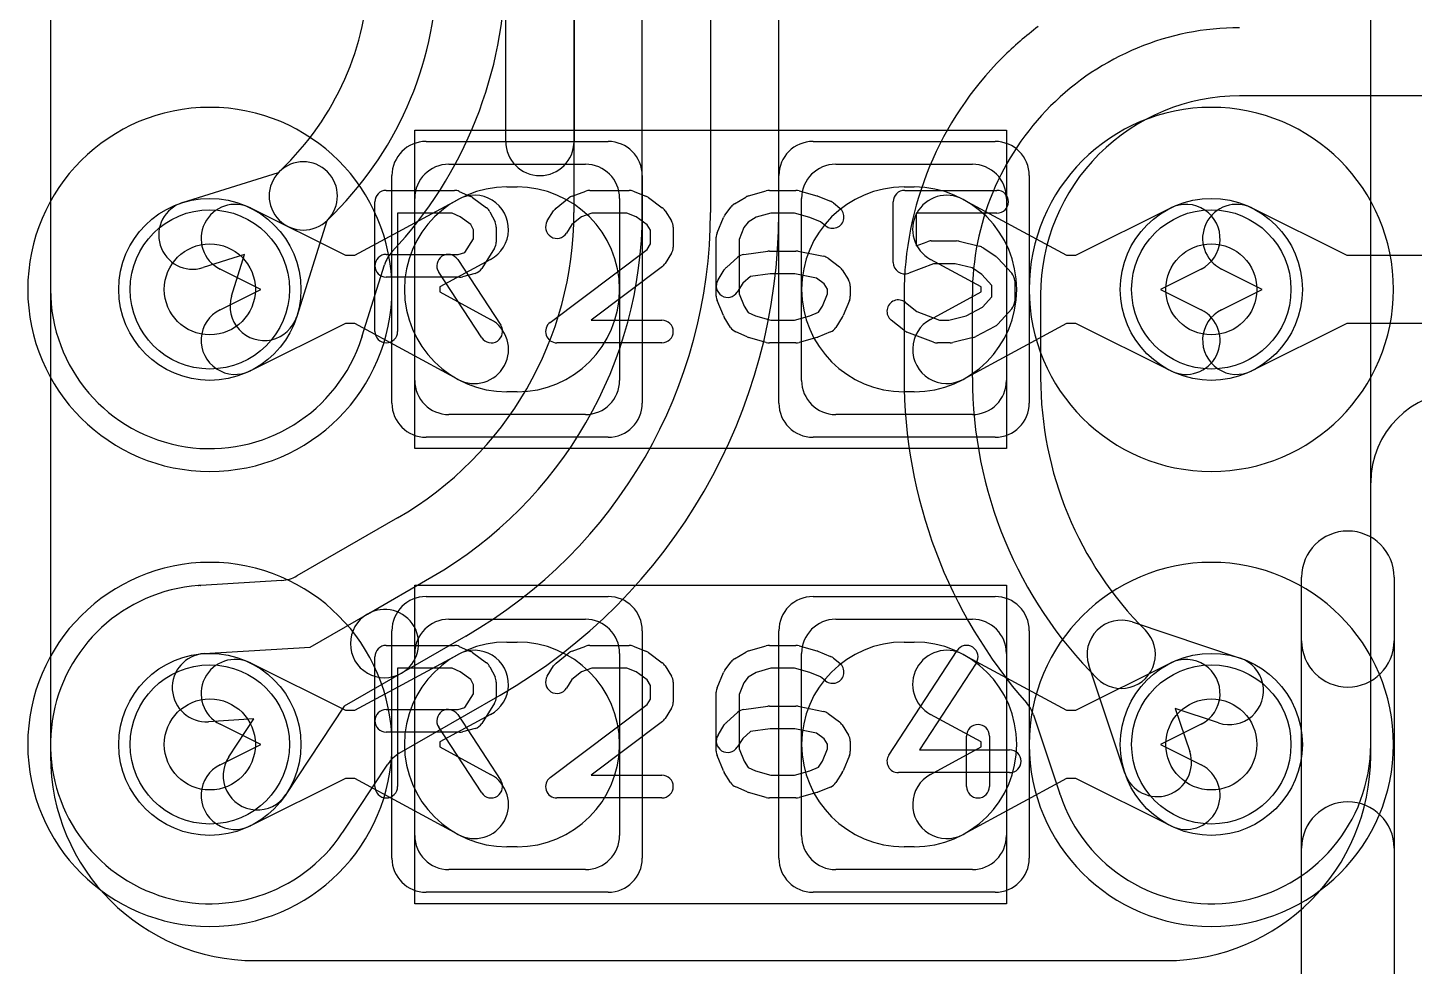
# Model space of a CAD drawing. Extents: x 0 to 20.5, y -0.5 to 20.
# Drawn here: x 6.9 to 9.946, y 3.112 to 5.175 of the extents above; entities that cross this region are included whole.
import ezdxf

# ---------------------------------------------------------------- set-up
doc = ezdxf.new("R2010")
doc.units = 0
for name, color, linetype in [('Hole', 1, 'CONTINUOUS'), ('L1', 3, 'CONTINUOUS'), ('L2', 3, 'CONTINUOUS'), ('L3', 3, 'CONTINUOUS'), ('L4', 3, 'CONTINUOUS'), ('MetalMask-A', 176, 'CONTINUOUS'), ('PartsArea-A', 111, 'CONTINUOUS'), ('PartsSilk-A', 221, 'CONTINUOUS'), ('Resist-A', 2, 'CONTINUOUS'), ('Resist-B', 2, 'CONTINUOUS'), ('Silk-A', 140, 'CONTINUOUS')]:
    doc.layers.add(name, color=color, linetype=linetype)

msp = doc.modelspace()

# ---------------------------------------------------------------- linework, layer by layer
at = {"layer": 'Hole'}
for centre in [(7.3, 4.6), (9.5, 4.6), (7.3, 3.6), (9.5, 3.6)]:
    msp.add_circle(centre, 0.1, dxfattribs=at)
at = {"layer": 'L1'}
for p, q in [((6.94996, 5.62504), (6.94996, 3.57496)), ((9.85004, 3.57496), (9.85004, 5.62504)), ((7.825, 4.875), (8.125, 4.875)), ((8.675, 4.875), (8.975, 4.875)), ((7.9525, 4.825), (7.975, 4.825)), ((8.825, 4.825), (8.8475, 4.825)), ((7.6185, 4.675), (7.84536, 4.79785)), ((7.75, 4.4), (7.75, 4.8)), ((8.2, 4.8), (8.2, 4.4)), ((8.6, 4.4), (8.6, 4.8)), ((8.95464, 4.79785), (9.1815, 4.675)), ((9.05, 4.8), (9.05, 4.4)), ((7.38929, 4.77896), (7.59766, 4.675)), ((9.20234, 4.675), (9.41071, 4.77896)), ((7.59766, 4.675), (7.6185, 4.675)), ((7.91678, 4.66595), (7.80525, 4.60555)), ((8.99475, 4.60555), (8.88322, 4.66595)), ((9.1815, 4.675), (9.20234, 4.675)), ((7.412, 4.6), (7.32233, 4.64474)), ((9.47767, 4.64474), (9.388, 4.6)), ((7.32233, 4.55526), (7.412, 4.6)), ((7.80525, 4.60555), (7.80525, 4.59445)), ((8.99475, 4.59445), (8.99475, 4.60555)), ((9.388, 4.6), (9.47767, 4.55526)), ((7.80525, 4.59445), (7.91678, 4.53405)), ((8.88322, 4.53405), (8.99475, 4.59445)), ((7.59766, 4.525), (7.38929, 4.42104)), ((7.6185, 4.525), (7.59766, 4.525)), ((7.84536, 4.40215), (7.6185, 4.525)), ((9.1815, 4.525), (8.95464, 4.40215)), ((9.20234, 4.525), (9.1815, 4.525)), ((9.41071, 4.42104), (9.20234, 4.525)), ((7.975, 4.375), (7.9525, 4.375)), ((8.8475, 4.375), (8.825, 4.375)), ((8.125, 4.325), (7.825, 4.325)), ((8.975, 4.325), (8.675, 4.325)), ((7.825, 3.875), (8.125, 3.875)), ((8.675, 3.875), (8.975, 3.875)), ((7.9525, 3.825), (7.975, 3.825)), ((8.825, 3.825), (8.8475, 3.825)), ((7.38929, 3.77896), (7.59766, 3.675)), ((7.6185, 3.675), (7.84536, 3.79785)), ((7.75, 3.4), (7.75, 3.8)), ((8.2, 3.8), (8.2, 3.4)), ((8.6, 3.4), (8.6, 3.8)), ((8.95464, 3.79785), (9.1815, 3.675)), ((9.05, 3.8), (9.05, 3.4)), ((9.20234, 3.675), (9.41071, 3.77896)), ((7.59766, 3.675), (7.6185, 3.675)), ((7.91678, 3.66595), (7.80525, 3.60555)), ((8.99475, 3.60555), (8.88322, 3.66595)), ((9.1815, 3.675), (9.20234, 3.675)), ((7.412, 3.6), (7.32233, 3.64474)), ((9.47767, 3.64474), (9.388, 3.6)), ((7.32233, 3.55526), (7.412, 3.6)), ((7.80525, 3.60555), (7.80525, 3.59445)), ((7.80525, 3.59445), (7.91678, 3.53405)), ((8.88322, 3.53405), (8.99475, 3.59445)), ((8.99475, 3.59445), (8.99475, 3.60555)), ((9.388, 3.6), (9.47767, 3.55526)), ((7.59766, 3.525), (7.38929, 3.42104)), ((7.6185, 3.525), (7.59766, 3.525)), ((7.84536, 3.40215), (7.6185, 3.525)), ((9.1815, 3.525), (8.95464, 3.40215)), ((9.20234, 3.525), (9.1815, 3.525)), ((9.41071, 3.42104), (9.20234, 3.525)), ((7.975, 3.375), (7.9525, 3.375)), ((8.8475, 3.375), (8.825, 3.375)), ((8.125, 3.325), (7.825, 3.325)), ((8.975, 3.325), (8.675, 3.325)), ((7.39996, 3.12496), (9.40004, 3.12496))]:
    msp.add_line(p, q, dxfattribs=at)
for centre in [(7.3, 4.6), (9.5, 4.6), (7.3, 3.6), (9.5, 3.6)]:
    msp.add_circle(centre, 0.2, dxfattribs=at)
for centre, radius, start, end in [((7.825, 4.8), 0.075, 90, 180), ((8.125, 4.8), 0.075, 0, 90), ((8.675, 4.8), 0.075, 90, 180), ((8.975, 4.8), 0.075, 0, 90), ((7.9525, 4.6), 0.225, 90, -90), ((7.975, 4.6), 0.225, -90, 90), ((8.825, 4.6), 0.225, 90, -90), ((8.8475, 4.6), 0.225, -90, 90), ((7.35581, 4.71185), 0.075, 63.4862, -116.51596), ((7.88107, 4.7319), 0.075, -61.56575, 118.43679), ((8.91893, 4.7319), 0.075, 61.56575, -118.43679), ((9.44419, 4.71185), 0.075, -63.4862, 116.51596), ((7.35581, 4.48815), 0.075, 116.5138, -63.48404), ((9.44419, 4.48815), 0.075, -116.5138, 63.48404), ((7.88107, 4.4681), 0.075, -118.43425, 61.56321), ((8.91893, 4.4681), 0.075, 118.43425, -61.56321), ((7.825, 4.4), 0.075, 180, -90), ((8.125, 4.4), 0.075, -90, 0), ((8.675, 4.4), 0.075, 180, -90), ((8.975, 4.4), 0.075, -90, 0), ((7.825, 3.8), 0.075, 90, 180), ((8.125, 3.8), 0.075, 0, 90), ((8.675, 3.8), 0.075, 90, 180), ((8.975, 3.8), 0.075, 0, 90), ((7.9525, 3.6), 0.225, 90, -90), ((7.975, 3.6), 0.225, -90, 90), ((8.825, 3.6), 0.225, 90, -90), ((8.8475, 3.6), 0.225, -90, 90), ((7.35581, 3.71185), 0.075, 63.4862, -116.51596), ((7.88107, 3.7319), 0.075, -61.56575, 118.43679), ((8.91893, 3.7319), 0.075, 61.56575, -118.43679), ((9.44419, 3.71185), 0.075, -63.4862, 116.51596), ((7.39996, 3.57496), 0.45, 180, -90), ((9.40004, 3.57496), 0.45, -90, 0), ((7.35581, 3.48815), 0.075, 116.5138, -63.48404), ((7.88107, 3.4681), 0.075, -118.43425, 61.56321), ((8.91893, 3.4681), 0.075, 118.43425, -61.56321), ((9.44419, 3.48815), 0.075, -116.5138, 63.48404), ((7.825, 3.4), 0.075, 180, -90), ((8.125, 3.4), 0.075, -90, 0), ((8.675, 3.4), 0.075, 180, -90), ((8.975, 3.4), 0.075, -90, 0)]:
    msp.add_arc(centre, radius, start, end, dxfattribs=at)
at = {"layer": 'L2'}
for centre, start, end in [((7.3, 4.6), 90, -90), ((7.3, 4.6), -90, 90), ((9.5, 4.6), 90, -90), ((9.5, 4.6), -90, 90), ((7.3, 3.6), 90, -90), ((7.3, 3.6), -90, 90), ((9.5, 3.6), 90, -90), ((9.5, 3.6), -90, 90)]:
    msp.add_arc(centre, 0.40004, start, end, dxfattribs=at)
at = {"layer": 'L3'}
for centre, start, end in [((7.3, 4.6), 90, -90), ((7.3, 4.6), -90, 90), ((9.5, 4.6), 90, -90), ((9.5, 4.6), -90, 90), ((7.3, 3.6), 90, -90), ((7.3, 3.6), -90, 90), ((9.5, 3.6), 90, -90), ((9.5, 3.6), -90, 90)]:
    msp.add_arc(centre, 0.40004, start, end, dxfattribs=at)
at = {"layer": 'L4'}
for p, q in [((8.25, 4.76913), (8.25, 6.26913)), ((8.4, 6.26913), (8.4, 4.76913)), ((8.55004, 4.76913), (8.55004, 6.26913)), ((7.95, 4.925), (7.95, 6.075)), ((8.1, 6.075), (8.1, 4.925)), ((6.94998, 5.5308), (6.94998, 4.6)), ((8.09996, 5.30862), (8.09996, 4.76913)), ((9.14695, 5.00302), (9.14698, 5.00304)), ((16.08579, 5.025), (9.56212, 5.025)), ((9.25305, 4.89697), (9.25302, 4.89696)), ((7.24025, 4.79086), (7.45069, 4.85675)), ((7.45069, 4.85675), (7.4523, 4.85836)), ((7.4523, 4.85836), (7.46694, 4.873)), ((7.55836, 4.7523), (7.55675, 4.75069)), ((7.57301, 4.76693), (7.55836, 4.7523)), ((9.58929, 4.77896), (9.79766, 4.675)), ((7.55675, 4.75069), (7.49086, 4.54025)), ((7.37628, 4.67628), (7.28507, 4.64772)), ((7.34772, 4.58507), (7.37628, 4.67628)), ((9.79766, 4.675), (18.2, 4.675)), ((7.63487, 4.49806), (7.68377, 4.65421)), ((9.612, 4.6), (9.52233, 4.64474)), ((9.52233, 4.55526), (9.612, 4.6)), ((8.82496, 4.58788), (8.82496, 4.4064)), ((8.975, 4.4064), (8.975, 4.58788)), ((9.125, 4.58788), (9.125, 4.4064)), ((9.79766, 4.525), (9.58929, 4.42104)), ((18.2, 4.525), (9.79766, 4.525)), ((9.85003, 3.6), (9.85003, 4.17496)), ((7.71247, 4.098), (7.49116, 3.97023)), ((7.45824, 3.96033), (7.28058, 3.9495)), ((7.64624, 3.8865), (7.7875, 3.96807)), ((7.28005, 3.94947), (7.27955, 3.94944)), ((7.52028, 3.81378), (7.64624, 3.8865)), ((9.3258, 3.86911), (9.56341, 3.78968)), ((7.8625, 3.83816), (7.72124, 3.7566)), ((9.35505, 3.85103), (9.35505, 3.85101)), ((7.28785, 3.79963), (7.52028, 3.81378)), ((7.72124, 3.7566), (7.59529, 3.68388)), ((9.31032, 3.53659), (9.23089, 3.7742)), ((7.71623, 3.58046), (7.93752, 3.70822)), ((7.397, 3.656), (7.29697, 3.64991)), ((7.34171, 3.57242), (7.397, 3.656)), ((7.59529, 3.68388), (7.46681, 3.48966)), ((9.10924, 3.66485), (9.16716, 3.4916)), ((9.51585, 3.64742), (9.42081, 3.67919)), ((9.42081, 3.67919), (9.45258, 3.58415)), ((7.59195, 3.40688), (7.69118, 3.55689))]:
    msp.add_line(p, q, dxfattribs=at)
for centre in [(7.3, 4.6), (9.5, 4.6), (7.3, 3.6), (9.5, 3.6)]:
    msp.add_circle(centre, 0.2, dxfattribs=at)
for centre, radius, start, end in [((7.025, 5.31494), 0.625, -45, 0.00092), ((7.025, 5.31494), 0.775, -45, 0.00074), ((7.025, 5.31494), 0.92504, -43.08834, -0.36234), ((9.56215, 4.58787), 0.73718, 126.85964, 134.88843), ((9.56213, 4.58789), 0.58711, 90.00098, 135), ((9.56211, 4.58788), 0.73715, 135.00055, 180), ((8.989, 5.16326), 0.07497, -46.23221, -45.11348), ((9.56211, 4.58788), 0.58711, 135.00138, 180), ((9.56213, 4.58789), 0.43711, 90.00131, 135), ((8.025, 4.925), 0.075, 180, 0), ((7.50533, 4.80533), 0.075, -45, 135), ((9.56211, 4.58788), 0.43711, 135.00093, 180), ((7.50533, 4.80533), 0.075, 135, -45), ((7.26266, 4.71929), 0.075, 107.38638, -72.61379), ((9.55581, 4.71185), 0.075, 63.4862, -116.51596), ((7.325, 4.76914), 0.77496, -60.00082, -0.00074), ((7.325, 4.76914), 0.925, -60.00013, -0.00062), ((7.325, 4.76914), 1.075, -60.00007, -0.00053), ((7.325, 4.76914), 1.22504, -60.0001, -0.00047), ((7.75531, 4.63181), 0.07497, 136.91347, 162.61406), ((7.30001, 4.60001), 0.35003, -179.99836, -17.59326), ((7.41929, 4.56266), 0.075, 162.61362, -17.38621), ((9.55581, 4.48815), 0.075, 116.5138, -63.48404), ((7.7053, 4.47209), 0.07497, 162.05326, 162.83883), ((7.41929, 4.56265), 0.22504, -17.44379, -17.38258), ((7.3, 4.6), 0.35004, -17.38361, -17.07505), ((7.70641, 4.47566), 0.07497, 162.61406, 163.28611), ((9.91044, 4.40641), 1.08548, -179.99947, -138.73726), ((9.91043, 4.40641), 0.93543, -179.99939, -135), ((9.91043, 4.40641), 0.78543, -179.99927, -135), ((10.05003, 4.17496), 0.2, 90, 180), ((7.45368, 4.03516), 0.07497, -86.51282, -60.00487), ((7.3, 3.59999), 0.35004, 94.10054, -33.77178), ((7.27019, 4.02395), 0.07497, -86.34453, -85.75429), ((7.29142, 3.72469), 0.22505, 93.31668, 93.99528), ((7.27374, 4.02419), 0.07497, -86.43654, -86.28303), ((7.29239, 3.72476), 0.22504, 93.49026, 93.51313), ((7.27413, 4.02421), 0.07497, -86.51282, -85.85394), ((7.27602, 4.02433), 0.07497, -86.91852, -86.51282), ((7.68374, 3.82155), 0.075, 120.00073, -59.99894), ((7.68374, 3.82155), 0.075, -59.99927, 119.99973), ((9.30202, 3.79798), 0.075, 71.51432, -161.51432), ((9.30202, 3.79798), 0.075, -135.0108, 45), ((7.29241, 3.72477), 0.075, 93.48579, -86.51711), ((9.53963, 3.71855), 0.075, -108.48568, 71.51587), ((9.03814, 3.64108), 0.07497, 18.4857, 41.26286), ((9.49999, 3.6), 0.35004, -161.73949, 0), ((7.40426, 3.53104), 0.075, 146.51334, -33.48456), ((7.75371, 3.51553), 0.07497, 119.99513, 146.51766), ((9.38145, 3.56037), 0.075, -161.51432, 18.48413), ((9.09606, 3.46783), 0.07497, 17.45614, 18.4857), ((7.65329, 3.36373), 0.07497, 146.10433, 146.22515), ((7.40426, 3.53104), 0.22504, -33.89485, -33.48529)]:
    msp.add_arc(centre, radius, start, end, dxfattribs=at)
at = {"layer": 'MetalMask-A'}
for p, q in [((7.825, 4.875), (8.125, 4.875)), ((8.675, 4.875), (8.975, 4.875)), ((7.75, 4.4), (7.75, 4.8)), ((8.2, 4.8), (8.2, 4.4)), ((8.6, 4.4), (8.6, 4.8)), ((9.05, 4.8), (9.05, 4.4)), ((8.125, 4.325), (7.825, 4.325)), ((8.975, 4.325), (8.675, 4.325)), ((7.825, 3.875), (8.125, 3.875)), ((8.675, 3.875), (8.975, 3.875)), ((7.75, 3.4), (7.75, 3.8)), ((8.2, 3.8), (8.2, 3.4)), ((8.6, 3.4), (8.6, 3.8)), ((9.05, 3.8), (9.05, 3.4)), ((8.125, 3.325), (7.825, 3.325)), ((8.975, 3.325), (8.675, 3.325))]:
    msp.add_line(p, q, dxfattribs=at)
for centre, start, end in [((7.825, 4.8), 90, 180), ((8.125, 4.8), 0, 90), ((8.675, 4.8), 90, 180), ((8.975, 4.8), 0, 90), ((7.825, 4.4), 180, -90), ((8.125, 4.4), -90, 0), ((8.675, 4.4), 180, -90), ((8.975, 4.4), -90, 0), ((7.825, 3.8), 90, 180), ((8.125, 3.8), 0, 90), ((8.675, 3.8), 90, 180), ((8.975, 3.8), 0, 90), ((7.825, 3.4), 180, -90), ((8.125, 3.4), -90, 0), ((8.675, 3.4), 180, -90), ((8.975, 3.4), -90, 0)]:
    msp.add_arc(centre, 0.075, start, end, dxfattribs=at)
at = {"layer": 'PartsArea-A'}
for p, q in [((7.75, 4.25), (7.75, 4.95)), ((7.75, 4.95), (9.05, 4.95)), ((9.05, 4.95), (9.05, 4.25)), ((9.05, 4.25), (7.75, 4.25)), ((7.75, 3.25), (7.75, 3.95)), ((7.75, 3.95), (9.05, 3.95)), ((9.05, 3.95), (9.05, 3.25)), ((9.05, 3.25), (7.75, 3.25))]:
    msp.add_line(p, q, dxfattribs=at)
at = {"layer": 'PartsSilk-A'}
for p, q in [((7.6875, 4.81759), (7.8375, 4.81759)), ((7.84765, 4.81544), (7.87265, 4.80433)), ((8.09563, 4.80497), (8.12618, 4.81608)), ((8.13472, 4.81759), (8.22083, 4.81759)), ((8.23011, 4.8158), (8.25789, 4.80469)), ((8.48341, 4.80552), (8.5223, 4.81663)), ((8.52917, 4.81759), (8.5875, 4.81759)), ((8.59437, 4.81663), (8.63326, 4.80552)), ((8.82639, 4.81759), (9.02917, 4.81759)), ((7.6625, 4.50741), (7.6625, 4.79259)), ((7.8772, 4.8017), (7.90776, 4.77948)), ((8.06077, 4.77878), (8.08855, 4.801)), ((8.26331, 4.8017), (8.29387, 4.77948)), ((8.45254, 4.78818), (8.47754, 4.80299)), ((8.63567, 4.80469), (8.66345, 4.79358)), ((8.66979, 4.78989), (8.68368, 4.77878)), ((8.80139, 4.65926), (8.80139, 4.79259)), ((7.8322, 4.76759), (7.7125, 4.76759)), ((7.7125, 4.76759), (7.7125, 4.50741)), ((7.84993, 4.75971), (7.8322, 4.76759)), ((7.87343, 4.74263), (7.84993, 4.75971)), ((7.91542, 4.77044), (7.92653, 4.74822)), ((8.0413, 4.75029), (8.05519, 4.77251)), ((8.11658, 4.75939), (8.09533, 4.7424)), ((8.13912, 4.76759), (8.11658, 4.75939)), ((8.21602, 4.76759), (8.13912, 4.76759)), ((8.23643, 4.75943), (8.21602, 4.76759)), ((8.26054, 4.74189), (8.23643, 4.75943)), ((8.30037, 4.77251), (8.31426, 4.75029)), ((8.41442, 4.72442), (8.42831, 4.75776)), ((8.43139, 4.76315), (8.44528, 4.78167)), ((8.50025, 4.75833), (8.4823, 4.74769)), ((8.53267, 4.76759), (8.50025, 4.75833)), ((8.584, 4.76759), (8.53267, 4.76759)), ((8.61829, 4.75779), (8.584, 4.76759)), ((8.64145, 4.74853), (8.61829, 4.75779)), ((9.02917, 4.76759), (8.85139, 4.76759)), ((8.85139, 4.76759), (8.85139, 4.69554)), ((7.87917, 4.73114), (7.87343, 4.74263)), ((7.87917, 4.71087), (7.87917, 4.73114)), ((7.92917, 4.73704), (7.92917, 4.7037)), ((8.09533, 4.7424), (8.0837, 4.72379)), ((8.26806, 4.72987), (8.26054, 4.74189)), ((8.26806, 4.69976), (8.26806, 4.72987)), ((8.31806, 4.73704), (8.31806, 4.69259)), ((8.47327, 4.73565), (8.4625, 4.70981)), ((8.4823, 4.74769), (8.47327, 4.73565)), ((8.65244, 4.73974), (8.64145, 4.74853)), ((7.86042, 4.68087), (7.87917, 4.71087)), ((8.26043, 4.68756), (8.26806, 4.69976)), ((8.4125, 4.58519), (8.4125, 4.71481)), ((8.4625, 4.70981), (8.4625, 4.59019)), ((8.85139, 4.69554), (8.87582, 4.70484)), ((8.88472, 4.70648), (8.94028, 4.70648)), ((8.94634, 4.70573), (8.99078, 4.69462)), ((8.99859, 4.69117), (9.02637, 4.67265)), ((7.6875, 4.67685), (7.84533, 4.67685)), ((7.84453, 4.66553), (7.93898, 4.52109)), ((7.84533, 4.67685), (7.86042, 4.68087)), ((7.92537, 4.69045), (7.89759, 4.64601)), ((8.04747, 4.52739), (8.26043, 4.68756)), ((8.31426, 4.67934), (8.30037, 4.65712)), ((8.43478, 4.64832), (8.45978, 4.67054)), ((8.47291, 4.67661), (8.52569, 4.68402)), ((8.52917, 4.68426), (8.5875, 4.68426)), ((8.5924, 4.68377), (8.64796, 4.67266)), ((8.65794, 4.66824), (8.68294, 4.64972)), ((9.03093, 4.66875), (9.06149, 4.63542)), ((7.89714, 4.49373), (7.80269, 4.63817)), ((7.88283, 4.6351), (7.85505, 4.62769)), ((8.2942, 4.65039), (8.13733, 4.53241)), ((8.4163, 4.62066), (8.43019, 4.64288)), ((8.53092, 4.63426), (8.48735, 4.62814)), ((8.58502, 4.63426), (8.53092, 4.63426)), ((8.63267, 4.62473), (8.58502, 4.63426)), ((8.68926, 4.64287), (8.70314, 4.62065)), ((8.88932, 4.65648), (8.83529, 4.6359)), ((8.9372, 4.65648), (8.88932, 4.65648)), ((8.97446, 4.64717), (8.9372, 4.65648)), ((8.99612, 4.63273), (8.97446, 4.64717)), ((9.01806, 4.60879), (8.99612, 4.63273)), ((7.84861, 4.62685), (7.6875, 4.62685)), ((8.47068, 4.61333), (8.4587, 4.59416)), ((8.48735, 4.62814), (8.47068, 4.61333)), ((8.64937, 4.61236), (8.63267, 4.62473)), ((8.65694, 4.60024), (8.64937, 4.61236)), ((8.65694, 4.59019), (8.65694, 4.60024)), ((8.70694, 4.60741), (8.70694, 4.58519)), ((9.01806, 4.5838), (9.01806, 4.60879)), ((9.06806, 4.61852), (9.06806, 4.57407)), ((8.42831, 4.54224), (8.41442, 4.57558)), ((8.4625, 4.59019), (8.47368, 4.56336)), ((8.64577, 4.56336), (8.65694, 4.59019)), ((8.70502, 4.57558), (8.69114, 4.54224)), ((8.82812, 4.57137), (8.85284, 4.5516)), ((8.99696, 4.56079), (9.01806, 4.5838)), ((8.44408, 4.51638), (8.43019, 4.5386)), ((8.47368, 4.56336), (8.48242, 4.54937)), ((8.48242, 4.54937), (8.49883, 4.54208)), ((8.49883, 4.54208), (8.53267, 4.53241)), ((8.584, 4.53241), (8.61829, 4.54221)), ((8.61829, 4.54221), (8.6373, 4.54981)), ((8.6373, 4.54981), (8.64577, 4.56336)), ((8.68926, 4.5386), (8.67537, 4.51638)), ((8.85284, 4.5516), (8.90321, 4.53241)), ((8.92331, 4.53241), (8.96178, 4.54203)), ((8.96178, 4.54203), (8.99696, 4.56079)), ((9.06149, 4.55717), (9.03093, 4.52384)), ((8.13733, 4.53241), (8.29306, 4.53241)), ((8.53267, 4.53241), (8.584, 4.53241)), ((8.82466, 4.51011), (8.79688, 4.53233)), ((8.90321, 4.53241), (8.92331, 4.53241)), ((9.02426, 4.51868), (8.98259, 4.49646)), ((8.29306, 4.48241), (8.0625, 4.48241)), ((8.48013, 4.49567), (8.45513, 4.50678)), ((8.5223, 4.48337), (8.48341, 4.49448)), ((8.5875, 4.48241), (8.52917, 4.48241)), ((8.63326, 4.49448), (8.59437, 4.48337)), ((8.66345, 4.50642), (8.63567, 4.49531)), ((8.88971, 4.48405), (8.83138, 4.50627)), ((8.92639, 4.48241), (8.89861, 4.48241)), ((8.97689, 4.49427), (8.93245, 4.48316)), ((9.6984, 1.8), (9.6984, 3.96734)), ((9.9016, 3.96734), (9.9016, 1.9016)), ((7.6875, 3.81759), (7.8375, 3.81759)), ((7.84765, 3.81544), (7.87265, 3.80433)), ((8.09563, 3.80497), (8.12618, 3.81608)), ((8.13472, 3.81759), (8.22083, 3.81759)), ((8.23011, 3.8158), (8.25789, 3.80469)), ((8.48341, 3.80552), (8.5223, 3.81663)), ((8.52917, 3.81759), (8.5875, 3.81759)), ((8.59437, 3.81663), (8.63326, 3.80552)), ((7.6625, 3.50741), (7.6625, 3.79259)), ((7.8772, 3.8017), (7.90776, 3.77948)), ((8.06077, 3.77878), (8.08855, 3.801)), ((8.26331, 3.8017), (8.29387, 3.77948)), ((8.43139, 3.76315), (8.44528, 3.78167)), ((8.45254, 3.78818), (8.47754, 3.80299)), ((8.63567, 3.80469), (8.66345, 3.79358)), ((8.66979, 3.78989), (8.68368, 3.77878)), ((8.79157, 3.57663), (8.94157, 3.80626)), ((8.98343, 3.77892), (8.85869, 3.58796)), ((7.8322, 3.76759), (7.7125, 3.76759)), ((7.7125, 3.76759), (7.7125, 3.50741)), ((7.84993, 3.75971), (7.8322, 3.76759)), ((7.87343, 3.74263), (7.84993, 3.75971)), ((7.91542, 3.77044), (7.92653, 3.74822)), ((8.0413, 3.75029), (8.05519, 3.77251)), ((8.11658, 3.75939), (8.09533, 3.7424)), ((8.13912, 3.76759), (8.11658, 3.75939)), ((8.21602, 3.76759), (8.13912, 3.76759)), ((8.23643, 3.75943), (8.21602, 3.76759)), ((8.26054, 3.74189), (8.23643, 3.75943)), ((8.30037, 3.77251), (8.31426, 3.75029)), ((8.41442, 3.72442), (8.42831, 3.75776)), ((8.4823, 3.74769), (8.47327, 3.73565)), ((8.50025, 3.75833), (8.4823, 3.74769)), ((8.53267, 3.76759), (8.50025, 3.75833)), ((8.584, 3.76759), (8.53267, 3.76759)), ((8.61829, 3.75779), (8.584, 3.76759)), ((8.64145, 3.74853), (8.61829, 3.75779)), ((8.65244, 3.73974), (8.64145, 3.74853)), ((7.87917, 3.73114), (7.87343, 3.74263)), ((7.87917, 3.71087), (7.87917, 3.73114)), ((7.92917, 3.73704), (7.92917, 3.7037)), ((8.09533, 3.7424), (8.0837, 3.72379)), ((8.26806, 3.72987), (8.26054, 3.74189)), ((8.26806, 3.69976), (8.26806, 3.72987)), ((8.31806, 3.73704), (8.31806, 3.69259)), ((8.47327, 3.73565), (8.4625, 3.70981)), ((7.86042, 3.68087), (7.87917, 3.71087)), ((7.92537, 3.69045), (7.89759, 3.64601)), ((8.04747, 3.52739), (8.26043, 3.68756)), ((8.26043, 3.68756), (8.26806, 3.69976)), ((8.4125, 3.58519), (8.4125, 3.71481)), ((8.4625, 3.70981), (8.4625, 3.59019)), ((7.6875, 3.67685), (7.84533, 3.67685)), ((7.84453, 3.66553), (7.93898, 3.52109)), ((7.84533, 3.67685), (7.86042, 3.68087)), ((8.31426, 3.67934), (8.30037, 3.65712)), ((8.43478, 3.64832), (8.45978, 3.67054)), ((8.47291, 3.67661), (8.52569, 3.68402)), ((8.52917, 3.68426), (8.5875, 3.68426)), ((8.5924, 3.68377), (8.64796, 3.67266)), ((8.65794, 3.66824), (8.68294, 3.64972)), ((7.84861, 3.62685), (7.6875, 3.62685)), ((7.89714, 3.49373), (7.80269, 3.63817)), ((7.88283, 3.6351), (7.85505, 3.62769)), ((8.2942, 3.65039), (8.13733, 3.53241)), ((8.4163, 3.62066), (8.43019, 3.64288)), ((8.48735, 3.62814), (8.47068, 3.61333)), ((8.53092, 3.63426), (8.48735, 3.62814)), ((8.58502, 3.63426), (8.53092, 3.63426)), ((8.63267, 3.62473), (8.58502, 3.63426)), ((8.64937, 3.61236), (8.63267, 3.62473)), ((8.68926, 3.64287), (8.70314, 3.62065)), ((8.47068, 3.61333), (8.4587, 3.59416)), ((8.65694, 3.60024), (8.64937, 3.61236)), ((8.65694, 3.59019), (8.65694, 3.60024)), ((8.70694, 3.60741), (8.70694, 3.58519)), ((8.9625, 3.50741), (8.9625, 3.61852)), ((9.0125, 3.61852), (9.0125, 3.50741)), ((8.42831, 3.54224), (8.41442, 3.57558)), ((8.4625, 3.59019), (8.47368, 3.56336)), ((8.64577, 3.56336), (8.65694, 3.59019)), ((8.70502, 3.57558), (8.69114, 3.54224)), ((8.85869, 3.58796), (9.05694, 3.58796)), ((8.44408, 3.51638), (8.43019, 3.5386)), ((8.47368, 3.56336), (8.48242, 3.54937)), ((8.48242, 3.54937), (8.49883, 3.54208)), ((8.49883, 3.54208), (8.53267, 3.53241)), ((8.584, 3.53241), (8.61829, 3.54221)), ((8.61829, 3.54221), (8.6373, 3.54981)), ((8.6373, 3.54981), (8.64577, 3.56336)), ((8.68926, 3.5386), (8.67537, 3.51638)), ((9.05694, 3.53796), (8.8125, 3.53796)), ((8.13733, 3.53241), (8.29306, 3.53241)), ((8.48013, 3.49567), (8.45513, 3.50678)), ((8.53267, 3.53241), (8.584, 3.53241)), ((8.66345, 3.50642), (8.63567, 3.49531)), ((8.29306, 3.48241), (8.0625, 3.48241)), ((8.5223, 3.48337), (8.48341, 3.49448)), ((8.5875, 3.48241), (8.52917, 3.48241)), ((8.63326, 3.49448), (8.59437, 3.48337))]:
    msp.add_line(p, q, dxfattribs=at)
for centre, radius, start, end in [((7.6875, 4.79259), 0.025, 90, 180), ((7.8375, 4.79259), 0.025, 66.04914, 90), ((8.13472, 4.79259), 0.025, 90, 109.98461), ((8.22083, 4.79259), 0.025, 68.2071, 90), ((8.52917, 4.79259), 0.025, 90, 105.94854), ((8.5875, 4.79259), 0.025, 74.05146, 90), ((8.82639, 4.79259), 0.025, 90, 180), ((9.02917, 4.79259), 0.025, -90, 90), ((7.8625, 4.78148), 0.025, 53.98274, 66.03964), ((8.10417, 4.78148), 0.025, 109.97919, 128.65478), ((8.24861, 4.78148), 0.025, 53.98274, 68.20215), ((8.46528, 4.76667), 0.025, 120.63752, 143.1301), ((8.49028, 4.78148), 0.025, 105.94854, 120.63752), ((8.62639, 4.78148), 0.025, 68.2071, 74.05146), ((8.65417, 4.77037), 0.025, 51.33303, 68.2071), ((7.89306, 4.75926), 0.025, 26.56505, 53.97932), ((8.07639, 4.75926), 0.025, 128.66697, 147.98998), ((8.27917, 4.75926), 0.025, 32.00538, 53.97932), ((8.45139, 4.74815), 0.025, 143.1301, 157.39424), ((8.66806, 4.75926), 0.025, -128.66697, 51.34522), ((7.90417, 4.73704), 0.025, 0, 26.56505), ((8.0625, 4.73704), 0.025, 147.99462, -32.01002), ((8.29306, 4.73704), 0.025, 0, 32.01002), ((8.4375, 4.71481), 0.025, 157.39424, 180), ((7.90417, 4.7037), 0.025, -32.00538, 0), ((8.29306, 4.69259), 0.025, -32.00538, 0), ((8.88472, 4.68148), 0.025, 90, 110.85364), ((8.94028, 4.68148), 0.025, 75.96932, 90), ((8.98472, 4.67037), 0.025, 56.30358, 75.96376), ((7.6875, 4.65185), 0.025, 90, -90), ((7.82361, 4.65185), 0.025, 33.18146, -146.81914), ((8.47639, 4.65185), 0.025, 98.00047, 131.62783), ((8.52917, 4.65926), 0.025, 90, 98.00047), ((8.5875, 4.65926), 0.025, 78.69456, 90), ((8.64306, 4.64815), 0.025, 53.47387, 78.69456), ((9.0125, 4.65185), 0.025, 42.5203, 56.30993), ((7.87639, 4.65926), 0.025, -75.07449, -32.01002), ((8.27917, 4.67037), 0.025, -53.0476, -32.01002), ((8.45139, 4.62963), 0.025, 131.62783, 147.99462), ((8.66806, 4.62963), 0.025, 31.98594, 53.47387), ((8.82639, 4.65926), 0.025, 180, -69.1435), ((9.04306, 4.61852), 0.025, 0, 42.51745), ((7.84861, 4.65185), 0.025, -90, -75.06473), ((8.4375, 4.60741), 0.025, 147.99462, -32.01002), ((8.68194, 4.60741), 0.025, 0, 31.98594), ((8.4375, 4.58519), 0.025, 180, -157.39424), ((8.68194, 4.58519), 0.025, -22.60576, 0), ((8.8125, 4.55185), 0.025, 51.33303, -128.65478), ((9.04306, 4.57407), 0.025, -42.5203, 0), ((8.45139, 4.55185), 0.025, -157.39424, -147.99462), ((8.66806, 4.55185), 0.025, -32.00538, -22.60576), ((7.91806, 4.50741), 0.025, -146.81854, 33.18086), ((8.0625, 4.50741), 0.025, 126.9524, -90), ((8.29306, 4.50741), 0.025, -90, 90), ((8.46528, 4.52963), 0.025, -147.99462, -113.95086), ((8.65417, 4.52963), 0.025, -68.2071, -32.00538), ((8.84028, 4.52963), 0.025, -128.66697, -110.85364), ((9.0125, 4.54074), 0.025, -61.9383, -42.51745), ((7.6875, 4.50741), 0.025, 180, 0), ((8.49028, 4.51852), 0.025, -113.95086, -105.94854), ((8.52917, 4.50741), 0.025, -105.94854, -90), ((8.5875, 4.50741), 0.025, -90, -74.05146), ((8.62639, 4.51852), 0.025, -74.05146, -68.2071), ((8.89861, 4.50741), 0.025, -110.8565, -90), ((8.92639, 4.50741), 0.025, -90, -75.96376), ((8.97083, 4.51852), 0.025, -75.96932, -61.9318), ((9.8, 3.96734), 0.1016, 0, 180), ((7.6875, 3.79259), 0.025, 90, 180), ((7.8375, 3.79259), 0.025, 66.04914, 90), ((8.13472, 3.79259), 0.025, 90, 109.98461), ((8.22083, 3.79259), 0.025, 68.2071, 90), ((8.52917, 3.79259), 0.025, 90, 105.94854), ((8.5875, 3.79259), 0.025, 74.05146, 90), ((8.9625, 3.79259), 0.025, -33.14974, 146.84644), ((7.8625, 3.78148), 0.025, 53.98274, 66.03964), ((7.89306, 3.75926), 0.025, 26.56505, 53.97932), ((8.07639, 3.75926), 0.025, 128.66697, 147.98998), ((8.10417, 3.78148), 0.025, 109.97919, 128.65478), ((8.24861, 3.78148), 0.025, 53.98274, 68.20215), ((8.27917, 3.75926), 0.025, 32.00538, 53.97932), ((8.46528, 3.76667), 0.025, 120.63752, 143.1301), ((8.49028, 3.78148), 0.025, 105.94854, 120.63752), ((8.62639, 3.78148), 0.025, 68.2071, 74.05146), ((8.66806, 3.75926), 0.025, -128.66697, 51.34522), ((8.65417, 3.77037), 0.025, 51.33303, 68.2071), ((7.90417, 3.73704), 0.025, 0, 26.56505), ((8.0625, 3.73704), 0.025, 147.99462, -32.01002), ((8.29306, 3.73704), 0.025, 0, 32.01002), ((8.45139, 3.74815), 0.025, 143.1301, 157.39424), ((8.4375, 3.71481), 0.025, 157.39424, 180), ((7.90417, 3.7037), 0.025, -32.00538, 0), ((8.29306, 3.69259), 0.025, -32.00538, 0), ((7.6875, 3.65185), 0.025, 90, -90), ((7.82361, 3.65185), 0.025, 33.18146, -146.81914), ((8.27917, 3.67037), 0.025, -53.0476, -32.01002), ((8.47639, 3.65185), 0.025, 98.00047, 131.62783), ((8.52917, 3.65926), 0.025, 90, 98.00047), ((8.5875, 3.65926), 0.025, 78.69456, 90), ((8.64306, 3.64815), 0.025, 53.47387, 78.69456), ((7.84861, 3.65185), 0.025, -90, -75.06473), ((7.87639, 3.65926), 0.025, -75.07449, -32.01002), ((8.45139, 3.62963), 0.025, 131.62783, 147.99462), ((8.66806, 3.62963), 0.025, 31.98594, 53.47387), ((8.9875, 3.61852), 0.025, 0, 180), ((8.4375, 3.60741), 0.025, 147.99462, -32.01002), ((8.68194, 3.60741), 0.025, 0, 31.98594), ((8.4375, 3.58519), 0.025, 180, -157.39424), ((8.68194, 3.58519), 0.025, -22.60576, 0), ((8.8125, 3.56296), 0.025, 146.85026, -90), ((9.05694, 3.56296), 0.025, -90, 90), ((8.45139, 3.55185), 0.025, -157.39424, -147.99462), ((8.66806, 3.55185), 0.025, -32.00538, -22.60576), ((7.6875, 3.50741), 0.025, 180, 0), ((7.91806, 3.50741), 0.025, -146.81854, 33.18086), ((8.0625, 3.50741), 0.025, 126.9524, -90), ((8.29306, 3.50741), 0.025, -90, 90), ((8.46528, 3.52963), 0.025, -147.99462, -113.95086), ((8.65417, 3.52963), 0.025, -68.2071, -32.00538), ((8.9875, 3.50741), 0.025, 180, 0), ((8.49028, 3.51852), 0.025, -113.95086, -105.94854), ((8.52917, 3.50741), 0.025, -105.94854, -90), ((8.5875, 3.50741), 0.025, -90, -74.05146), ((8.62639, 3.51852), 0.025, -74.05146, -68.2071)]:
    msp.add_arc(centre, radius, start, end, dxfattribs=at)
at = {"layer": 'Resist-A'}
for p, q in [((7.775, 4.925), (8.175, 4.925)), ((8.625, 4.925), (9.025, 4.925)), ((7.7, 4.35), (7.7, 4.85)), ((8.25, 4.85), (8.25, 4.35)), ((8.55, 4.35), (8.55, 4.85)), ((9.1, 4.85), (9.1, 4.35)), ((8.175, 4.275), (7.775, 4.275)), ((9.025, 4.275), (8.625, 4.275)), ((7.775, 3.925), (8.175, 3.925)), ((8.625, 3.925), (9.025, 3.925)), ((7.7, 3.35), (7.7, 3.85)), ((8.25, 3.85), (8.25, 3.35)), ((8.55, 3.35), (8.55, 3.85)), ((9.1, 3.85), (9.1, 3.35)), ((8.175, 3.275), (7.775, 3.275)), ((9.025, 3.275), (8.625, 3.275))]:
    msp.add_line(p, q, dxfattribs=at)
for centre in [(7.3, 4.6), (9.5, 4.6), (7.3, 3.6), (9.5, 3.6)]:
    msp.add_circle(centre, 0.175, dxfattribs=at)
for centre, start, end in [((7.775, 4.85), 90, 180), ((8.175, 4.85), 0, 90), ((8.625, 4.85), 90, 180), ((9.025, 4.85), 0, 90), ((7.775, 4.35), 180, -90), ((8.175, 4.35), -90, 0), ((8.625, 4.35), 180, -90), ((9.025, 4.35), -90, 0), ((7.775, 3.85), 90, 180), ((8.175, 3.85), 0, 90), ((8.625, 3.85), 90, 180), ((9.025, 3.85), 0, 90), ((7.775, 3.35), 180, -90), ((8.175, 3.35), -90, 0), ((8.625, 3.35), 180, -90), ((9.025, 3.35), -90, 0)]:
    msp.add_arc(centre, 0.075, start, end, dxfattribs=at)
at = {"layer": 'Resist-B'}
for centre in [(7.3, 4.6), (9.5, 4.6), (7.3, 3.6), (9.5, 3.6)]:
    msp.add_circle(centre, 0.175, dxfattribs=at)
at = {"layer": 'Silk-A'}
for p, q in [((9.6984, 3.82766), (9.6984, 3.96734)), ((9.9016, 3.96734), (9.9016, 3.82766)), ((9.6984, 3.06308), (9.6984, 3.37234)), ((9.9016, 3.37234), (9.9016, 3.06308))]:
    msp.add_line(p, q, dxfattribs=at)
for centre, start, end in [((9.8, 3.96734), 0, 180), ((9.8, 3.82766), 180, 0), ((9.8, 3.37234), 0, 180)]:
    msp.add_arc(centre, 0.1016, start, end, dxfattribs=at)

doc.saveas('drawing.dxf')
